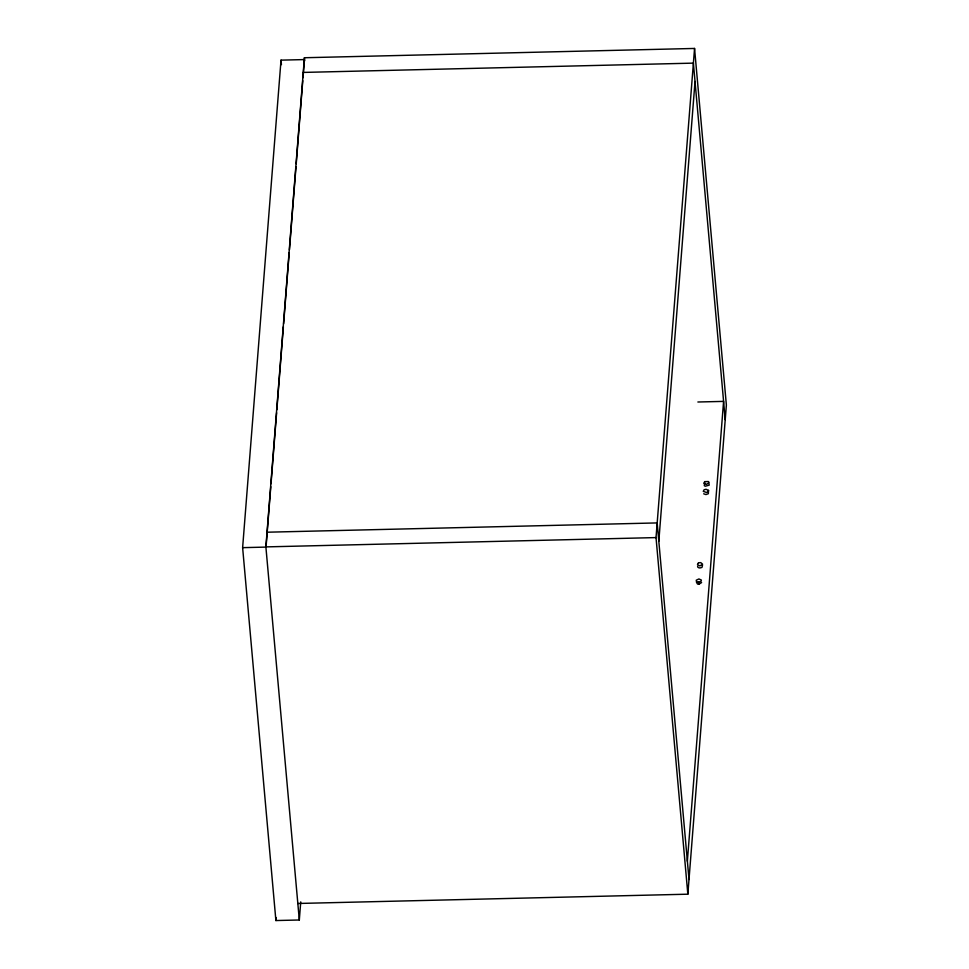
<?xml version="1.0" encoding="UTF-8"?>
<svg xmlns="http://www.w3.org/2000/svg" width="969" height="969" viewBox="0 0 969 969"><rect width="100%" height="100%" fill="white"/><g stroke="black" fill="none" stroke-linecap="round" stroke-linejoin="round"><path stroke-width="1.45" d="M300.741 901.885L299.312 919.993L275.899 920.55L242.625 547.655L281.022 60.139L304.436 59.581L303.006 77.69M299.312 919.993L265.881 546.891L304.411 57.74L694.555 48.45L726.375 405.054L687.845 894.193L297.701 903.483M266.148 545.583L270.787 486.717M271.029 483.701L276.613 412.758M276.855 409.742L283.384 326.735M283.626 323.707L289.21 252.776M289.452 249.76L295.993 166.741M296.235 163.725L302.764 80.706M275.899 920.55L276.141 917.534M687.845 894.193L656.025 537.589L694.555 48.45M658.811 541.259L695.027 81.469M687.36 861.175L723.589 401.384L697.874 402.002M708.533 490.411L708.169 491.658L706.474 492.458L703.264 491.38L704.088 489.793L706.026 489.272L708.533 490.411L708.351 493.693L705.953 494.565L703.688 493.802M704.717 481.641L703.906 483.228L706.365 484.379L709.138 482.683L708.46 481.545L704.717 481.641L704.318 485.651L705.238 486.232L709.199 485.142L709.029 483.919M701.617 582.551L698.843 584.246L697.535 584.053L696.445 582.248M698.661 582.212L701.011 581.339L701.374 580.092L698.915 578.941L696.263 580.213L696.432 581.448L698.661 582.212L698.843 584.246M303.249 72.421L693.392 63.13L725.224 419.722M267.032 532.211L657.176 522.921L689.007 879.513M265.881 546.891L656.025 537.589M242.625 547.655L266.027 547.097M702.525 565.436L701.956 567.422L700.078 567.943A2.616 1.623 -5.1 0 1 697.607 566.368M304.411 57.74L304.678 60.756M281.022 60.139L281.434 64.644M698.274 563.159L697.486 564.757L699.897 565.908L702.622 564.212L700.829 562.686A2.604 1.623 -5.1 0 0 698.274 563.159"/></g></svg>
